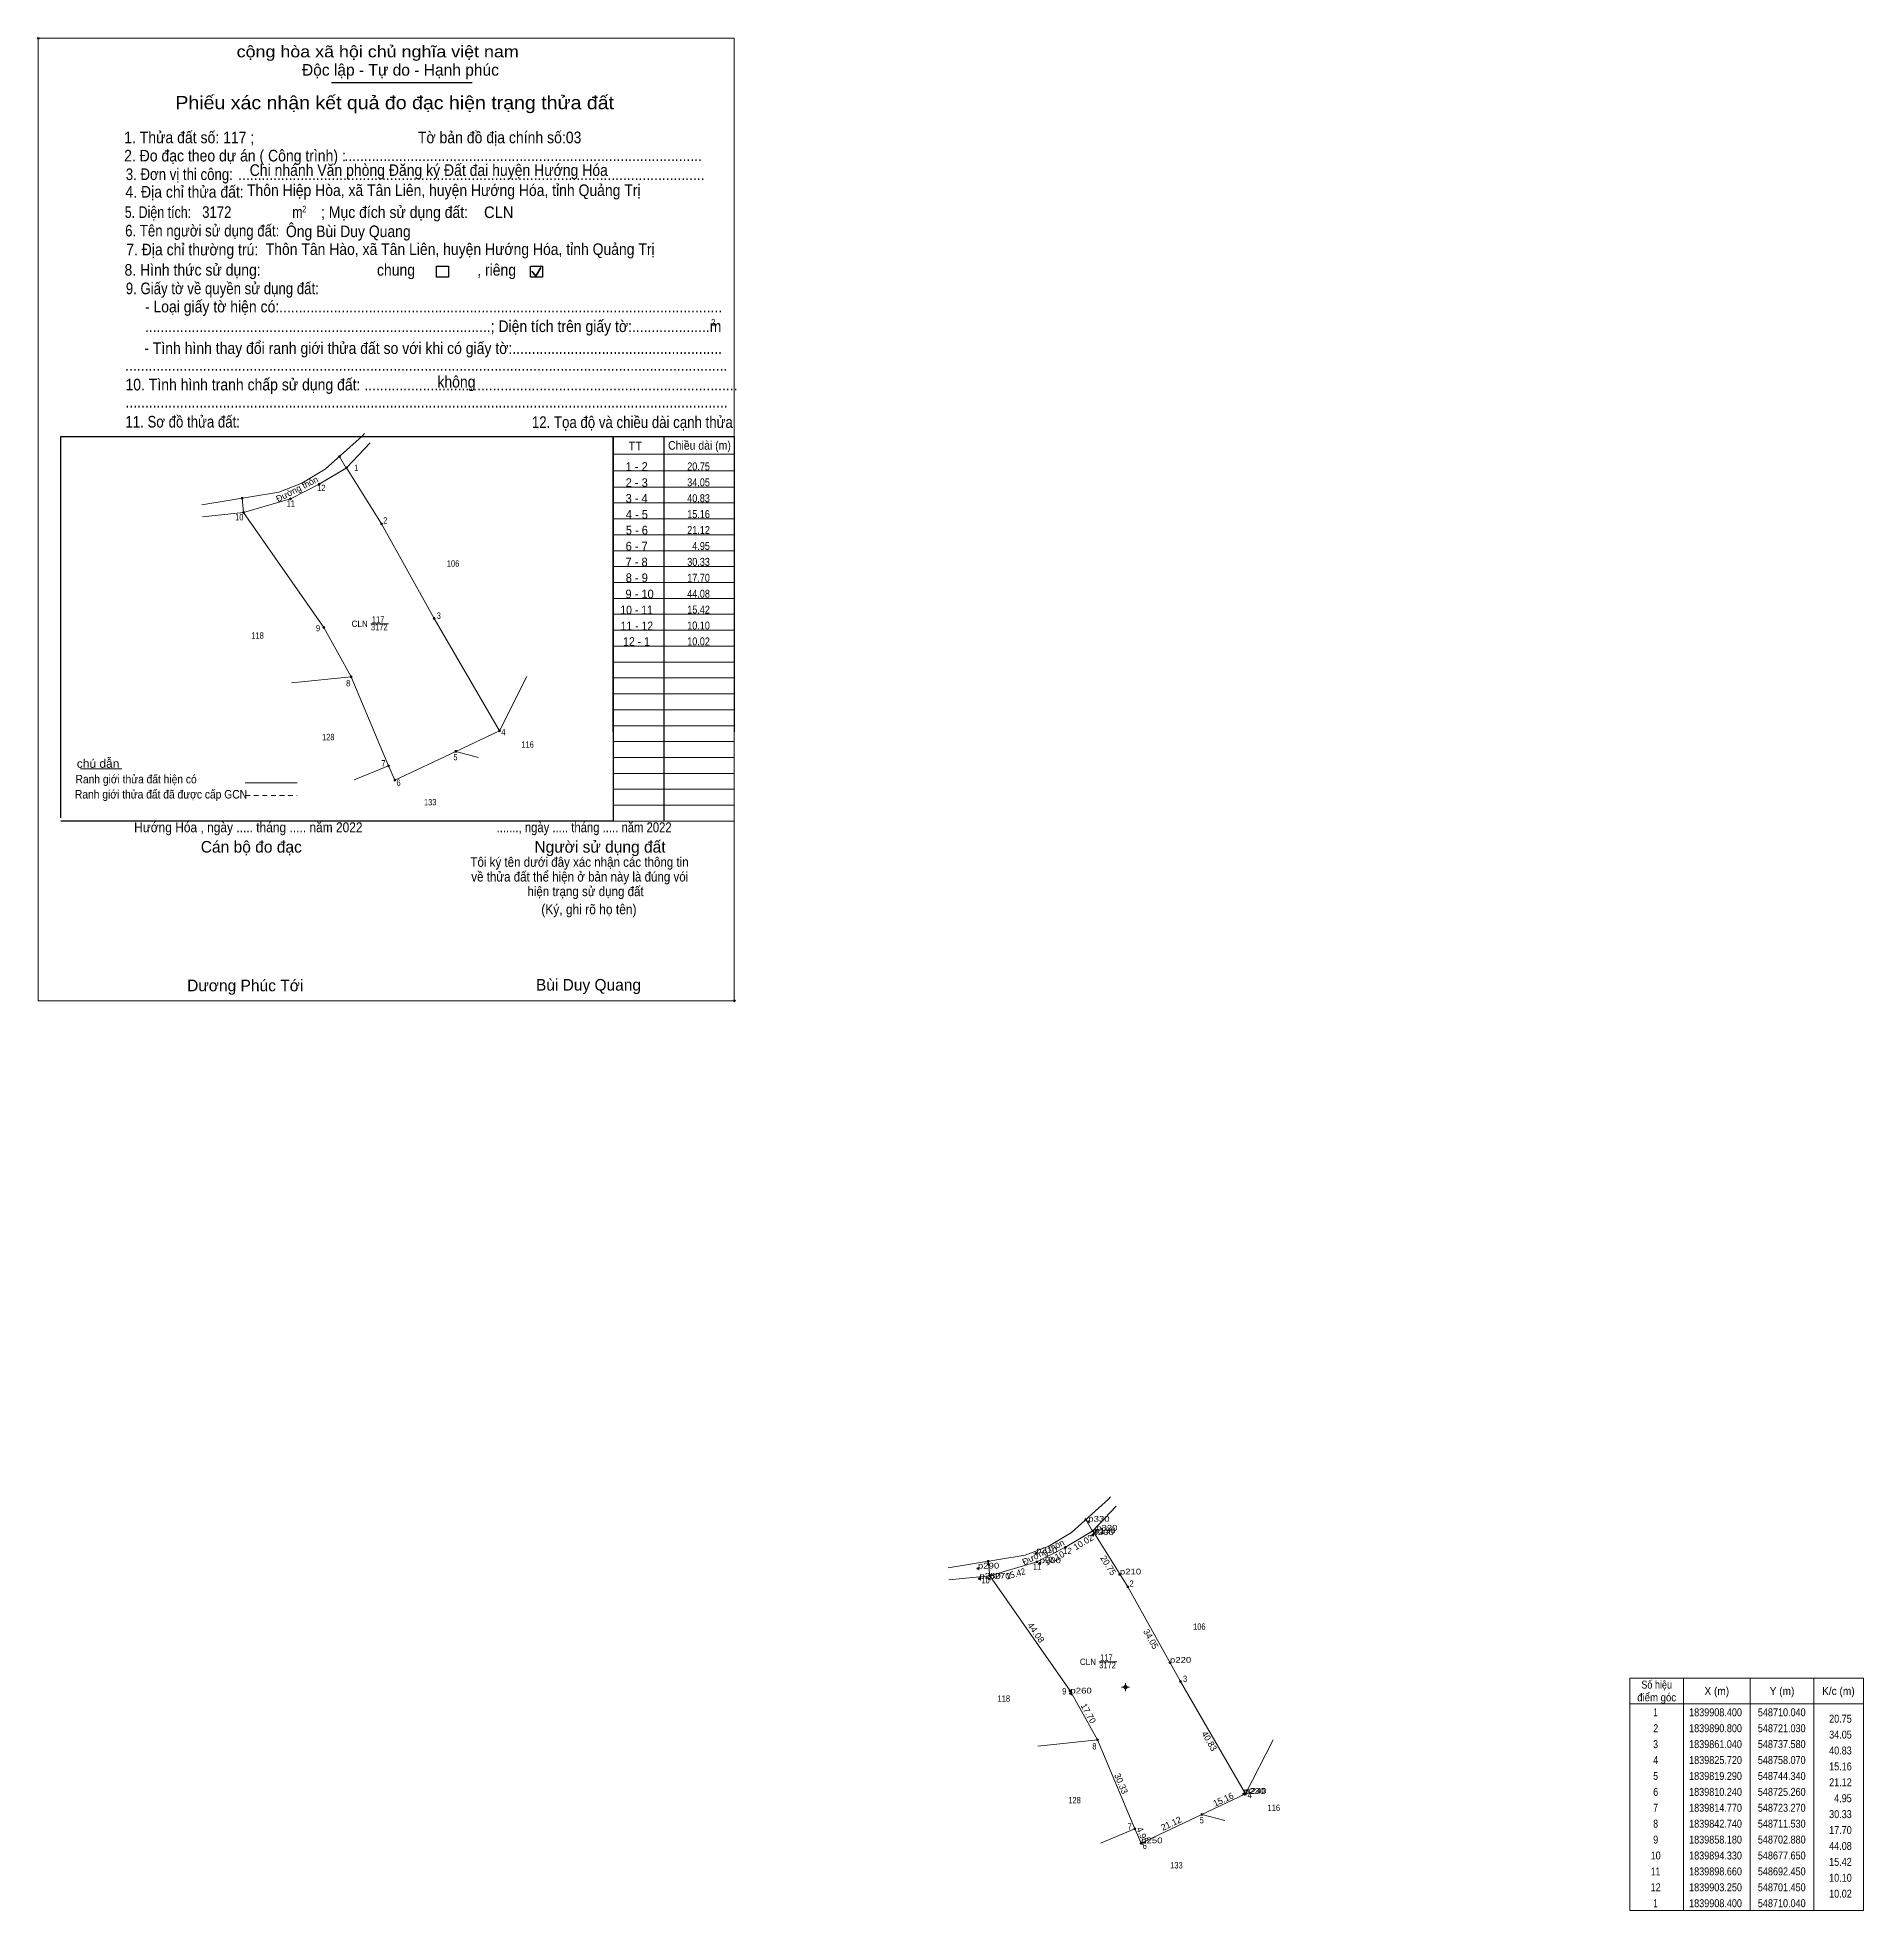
# Model space of a CAD drawing. Header units: metres. Extents: x 548378 to 548952, y 1839789 to 1840378.
import ezdxf
from ezdxf.enums import TextEntityAlignment as Align

# ---------------------------------------------------------------- set-up
doc = ezdxf.new("R2010")
doc.units = ezdxf.units.M
doc.header["$PDMODE"] = 32
doc.header["$PDSIZE"] = 0.5
doc.linetypes.add('SHORT_DASHED', pattern=[2.7, 1.5, -1.2])
for name, color, linetype, lineweight in [('1', 7, 'Continuous', 13), ('10', 7, 'Continuous', 13), ('17', 7, 'Continuous', 13), ('2', 7, 'Continuous', 25), ('23', 7, 'Continuous', 13), ('30', 7, 'Continuous', 13), ('36', 7, 'Continuous', 13), ('53', 7, 'Continuous', 13), ('6', 7, 'Continuous', 13), ('63', 7, 'Continuous', 13)]:
    doc.layers.add(name, color=color, linetype=linetype, lineweight=lineweight)
doc.layers.add('12', color=7, linetype='Continuous')
doc.layers.add('7', color=7, linetype='Continuous')

msp = doc.modelspace()

# ---------------------------------------------------------------- hatches: boundary and pattern name
at = {"layer": '53'}
msp.add_hatch(color=256, dxfattribs=at).paths.add_polyline_path([(548720.48, 1839859.32, 1), (548720.18, 1839859.32, 1)])
at = {"layer": '63'}
for points in [[(548473.62, 1840246.07, 1), (548473.02, 1840246.07, 1)], [(548467.26, 1840237.37, 1), (548466.66, 1840237.37, 1)], [(548475.85, 1840242.52, 1), (548475.25, 1840242.52, 1)], [(548443.01, 1840232.96, 1), (548442.41, 1840232.96, 1)], [(548458.26, 1840232.78, 1), (548457.66, 1840232.78, 1)], [(548443.46, 1840228.45, 1), (548442.86, 1840228.45, 1)], [(548486.84, 1840224.92, 1), (548486.24, 1840224.92, 1)], [(548468.69, 1840192.3, 1), (548468.09, 1840192.3, 1)], [(548503.39, 1840195.16, 1), (548502.79, 1840195.16, 1)], [(548477.34, 1840176.86, 1), (548476.74, 1840176.86, 1)], [(548523.88, 1840159.84, 1), (548523.28, 1840159.84, 1)], [(548489.08, 1840148.89, 1), (548488.48, 1840148.89, 1)], [(548510.15, 1840153.41, 1), (548509.55, 1840153.41, 1)], [(548491.07, 1840144.36, 1), (548490.47, 1840144.36, 1)], [(548708.11, 1839911.95, 1), (548707.51, 1839911.95, 1)], [(548710.34, 1839908.4, 1), (548709.74, 1839908.4, 1)], [(548701.75, 1839903.25, 1), (548701.15, 1839903.25, 1)], [(548677.5, 1839898.84, 1), (548676.9, 1839898.84, 1)], [(548692.75, 1839898.66, 1), (548692.15, 1839898.66, 1)], [(548677.95, 1839894.33, 1), (548677.35, 1839894.33, 1)], [(548721.33, 1839890.8, 1), (548720.73, 1839890.8, 1)], [(548737.88, 1839861.04, 1), (548737.28, 1839861.04, 1)], [(548703.18, 1839858.18, 1), (548702.58, 1839858.18, 1)], [(548711.83, 1839842.74, 1), (548711.23, 1839842.74, 1)], [(548758.37, 1839825.72, 1), (548757.77, 1839825.72, 1)], [(548744.64, 1839819.29, 1), (548744.04, 1839819.29, 1)], [(548723.57, 1839814.77, 1), (548722.97, 1839814.77, 1)], [(548725.56, 1839810.24, 1), (548724.96, 1839810.24, 1)]]:
    msp.add_hatch(color=256, dxfattribs=at).paths.add_polyline_path(points)

# ---------------------------------------------------------------- linework, layer by layer
at = {"layer": '1'}
msp.add_lwpolyline([(548475.55, 1840242.52), (548486.54, 1840224.92), (548503.09, 1840195.16), (548523.58, 1840159.84), (548509.85, 1840153.41), (548490.77, 1840144.36), (548488.78, 1840148.89), (548477.04, 1840176.86), (548468.39, 1840192.3), (548443.16, 1840228.45), (548457.96, 1840232.78), (548466.96, 1840237.37)], close=True, dxfattribs=at)
at = {"layer": '10'}
for points in [[(548475.55, 1840242.52), (548486.54, 1840224.92), (548503.09, 1840195.16), (548523.58, 1840159.84), (548532.22, 1840176.89)], [(548758.07, 1839825.72), (548744.34, 1839819.29), (548725.26, 1839810.24), (548723.27, 1839814.77), (548711.53, 1839842.74), (548702.88, 1839858.18), (548677.65, 1839894.33), (548692.45, 1839898.66), (548701.45, 1839903.25), (548710.04, 1839908.4), (548721.03, 1839890.8)], [(548721.03, 1839890.8), (548737.58, 1839861.04), (548758.07, 1839825.72), (548766.71, 1839842.77)]]:
    msp.add_lwpolyline(points, dxfattribs=at)
at = {"layer": '17'}
msp.add_line((548392.01, 1840147.88), (548404.91, 1840147.88), dxfattribs=at)
at = {"layer": '2'}
for p, q in [((548470.81, 1840363.65), (548515.04, 1840363.65)), ((548385.81, 1840252.31), (548559.31, 1840252.31)), ((548385.81, 1840132.46), (548385.81, 1840252.31)), ((548559.31, 1840252.31), (548559.31, 1840131.47)), ((548559.31, 1840131.47), (548385.81, 1840131.47))]:
    msp.add_line(p, q, dxfattribs=at)
at = {"layer": '2', "lineweight": 35}
for p, q in [((548533.81, 1840304.36), (548535.06, 1840302.74)), ((548535.06, 1840302.74), (548536.57, 1840305.46))]:
    msp.add_line(p, q, dxfattribs=at)
at = {"layer": '2', "lineweight": 13}
msp.add_lwpolyline([(548378.69, 1840377.52), (548597.4, 1840377.52), (548597.4, 1840075.01), (548378.69, 1840075.01)], close=True, dxfattribs=at)
at = {"layer": '2'}
for points in [[(548503.83, 1840305.92), (548507.59, 1840305.92), (548507.59, 1840302.42), (548503.83, 1840302.42)], [(548533.38, 1840305.92), (548537.14, 1840305.92), (548537.14, 1840302.42), (548533.38, 1840302.42)]]:
    msp.add_lwpolyline(points, close=True, dxfattribs=at)
for p in [(548378.69, 1840377.52), (548597.4, 1840075.01)]:
    msp.add_point(p, dxfattribs=at)
at = {"layer": '23'}
for points in [[(548430.09, 1840230.9), (548454.33, 1840234.86), (548461.52, 1840237.67), (548468.86, 1840242.05), (548480.46, 1840252.5), (548481.15, 1840253.28)], [(548430.29, 1840227.15), (548443.16, 1840228.45), (548457.96, 1840232.78), (548466.96, 1840237.37), (548475.47, 1840242.43), (548475.55, 1840242.52), (548482.93, 1840250.33)], [(548664.58, 1839896.78), (548688.82, 1839900.74), (548696.01, 1839903.55), (548703.35, 1839907.93), (548714.95, 1839918.38), (548715.64, 1839919.16)], [(548664.78, 1839893.03), (548677.65, 1839894.33), (548692.45, 1839898.66), (548701.45, 1839903.25), (548709.96, 1839908.31), (548710.04, 1839908.4), (548717.42, 1839916.21)]]:
    msp.add_lwpolyline(points, dxfattribs=at)
at = {"layer": '30', "lineweight": 25}
for p, q in [((548559.31, 1840159.56), (548559.31, 1840252.31)), ((548575.22, 1840252.31), (548575.22, 1840131.47))]:
    msp.add_line(p, q, dxfattribs=at)
at = {"layer": '30'}
for p, q in [((548559.31, 1840246.85), (548597.4, 1840246.85)), ((548559.31, 1840241.55), (548597.4, 1840241.55)), ((548559.21, 1840236.45), (548597.3, 1840236.45)), ((548559.31, 1840231.49), (548597.4, 1840231.49)), ((548559.31, 1840226.47), (548597.4, 1840226.47)), ((548559.31, 1840221.47), (548597.4, 1840221.47)), ((548559.31, 1840216.47), (548597.4, 1840216.47)), ((548559.31, 1840211.47), (548597.4, 1840211.47)), ((548559.31, 1840206.47), (548597.4, 1840206.47)), ((548559.31, 1840201.47), (548597.4, 1840201.47)), ((548559.31, 1840196.47), (548597.4, 1840196.47)), ((548559.31, 1840191.47), (548597.4, 1840191.47)), ((548559.31, 1840186.47), (548597.4, 1840186.47)), ((548559.31, 1840181.47), (548597.4, 1840181.47)), ((548559.31, 1840176.47), (548597.4, 1840176.47)), ((548559.31, 1840171.47), (548597.4, 1840171.47)), ((548559.31, 1840166.47), (548597.4, 1840166.47)), ((548559.31, 1840161.47), (548597.4, 1840161.47)), ((548559.31, 1840156.47), (548597.4, 1840156.47)), ((548559.31, 1840151.47), (548597.4, 1840151.47)), ((548559.31, 1840151.45), (548597.4, 1840151.45)), ((548559.31, 1840146.47), (548597.4, 1840146.47)), ((548559.31, 1840141.47), (548597.4, 1840141.47)), ((548559.31, 1840136.47), (548597.4, 1840136.47)), ((548559.31, 1840131.47), (548597.4, 1840131.47))]:
    msp.add_line(p, q, dxfattribs=at)
at = {"layer": '30', "lineweight": 25}
msp.add_lwpolyline([(548559.31, 1840252.31), (548597.4, 1840252.31), (548597.4, 1840159.56)], dxfattribs=at)
at = {"layer": '36'}
for points in [[(548523.58, 1840159.84), (548509.85, 1840153.41), (548490.77, 1840144.36)], [(548758.07, 1839825.72), (548744.34, 1839819.29), (548725.26, 1839810.24)]]:
    msp.add_lwpolyline(points, dxfattribs=at)
at = {"layer": '53'}
for p, q in [((548720.33, 1839860.57), (548720.33, 1839859.94)), ((548719.7, 1839859.32), (548719.08, 1839859.32)), ((548720.33, 1839858.7), (548720.33, 1839858.07)), ((548721.58, 1839859.32), (548720.95, 1839859.32))]:
    msp.add_line(p, q, dxfattribs=at)
msp.add_lwpolyline([(548720.33, 1839859.94), (548719.7, 1839859.32), (548720.33, 1839858.7), (548720.95, 1839859.32)], close=True, dxfattribs=at)
msp.add_circle((548720.33, 1839859.32), 0.15, dxfattribs=at)
at = {"layer": '6'}
msp.add_line((548443.73, 1840143.52), (548460.01, 1840143.52), dxfattribs=at)
at = {"layer": '6', "linetype": 'SHORT_DASHED'}
msp.add_line((548443.73, 1840139.54), (548460.01, 1840139.54), dxfattribs=at)
at = {"layer": '63'}
for p, q in [((548473.32, 1840246.07), (548475.47, 1840242.43)), ((548442.71, 1840232.96), (548443.16, 1840228.45)), ((548483.19, 1840193.5), (548488.76, 1840193.5)), ((548477.04, 1840176.86), (548458.26, 1840174.89)), ((548509.85, 1840153.41), (548516.99, 1840151.49)), ((548488.78, 1840148.89), (548478, 1840144.41)), ((548488.78, 1840148.89), (548490.77, 1840144.36)), ((548707.81, 1839911.95), (548709.96, 1839908.31)), ((548677.2, 1839898.84), (548677.65, 1839894.33)), ((548712.02, 1839867.25), (548717.59, 1839867.25)), ((548895.62, 1839862.09), (548895.62, 1839789.09)), ((548916.62, 1839862.09), (548916.62, 1839789.09)), ((548936.62, 1839862.09), (548936.62, 1839789.09)), ((548878.82, 1839854.09), (548952.22, 1839854.09)), ((548711.53, 1839842.74), (548692.75, 1839840.77)), ((548744.34, 1839819.29), (548751.48, 1839817.37)), ((548723.27, 1839814.77), (548712.49, 1839810.29)), ((548723.27, 1839814.77), (548725.26, 1839810.24))]:
    msp.add_line(p, q, dxfattribs=at)
for points in [[(548488.78, 1840148.89), (548477.04, 1840176.86), (548468.39, 1840192.3), (548443.16, 1840228.45)], [(548723.27, 1839814.77), (548711.53, 1839842.74), (548702.88, 1839858.18), (548677.65, 1839894.33)]]:
    msp.add_lwpolyline(points, dxfattribs=at)
msp.add_lwpolyline([(548878.82, 1839862.09), (548952.22, 1839862.09), (548952.22, 1839789.09), (548878.82, 1839789.09)], close=True, dxfattribs=at)
for centre in [(548473.32, 1840246.07), (548466.96, 1840237.37), (548475.55, 1840242.52), (548442.71, 1840232.96), (548457.96, 1840232.78), (548443.16, 1840228.45), (548486.54, 1840224.92), (548468.39, 1840192.3), (548503.09, 1840195.16), (548477.04, 1840176.86), (548523.58, 1840159.84), (548488.78, 1840148.89), (548509.85, 1840153.41), (548490.77, 1840144.36), (548707.81, 1839911.95), (548710.04, 1839908.4), (548701.45, 1839903.25), (548677.2, 1839898.84), (548692.45, 1839898.66), (548677.65, 1839894.33), (548721.03, 1839890.8), (548737.58, 1839861.04), (548702.88, 1839858.18), (548711.53, 1839842.74), (548758.07, 1839825.72), (548744.34, 1839819.29), (548723.27, 1839814.77), (548725.26, 1839810.24)]:
    msp.add_circle(centre, 0.3, dxfattribs=at)
at = {"layer": '7'}
for p in [(548708.62, 1839911.28), (548710.52, 1839907.65), (548711.11, 1839908.49), (548692.27, 1839901.43), (548709.98, 1839907.11), (548673.95, 1839896.58), (548693.35, 1839898.27), (548674.41, 1839893.39), (548677.49, 1839893.36), (548718.55, 1839894.72), (548734.28, 1839866.96), (548703.02, 1839857.31), (548757.49, 1839825.75), (548757.94, 1839825.8), (548725.26, 1839810.24)]:
    msp.add_point(p, dxfattribs=at)

# ---------------------------------------------------------------- texts
at = {"layer": '1'}
for s, width, p in [('106', 0.85, (548509.02, 1840211.44)), ('118', 0.85, (548447.6, 1840188.82)), ('CLN', 0.95, (548479.685, 1840192.51)), ('3172', 0.85, (548485.835, 1840191.44)), ('117', 0.85, (548485.48, 1840193.88)), ('128', 0.85, (548469.82, 1840156.91)), ('116', 0.85, (548532.44, 1840154.53)), ('133', 0.85, (548501.84, 1840136.43)), ('106', 0.85, (548743.51, 1839877.32)), ('CLN', 0.95, (548708.525, 1839866.26)), ('3172', 0.85, (548714.67, 1839865.19)), ('117', 0.85, (548714.315, 1839867.63)), ('118', 0.85, (548682.09, 1839854.7)), ('128', 0.85, (548704.31, 1839822.79)), ('116', 0.85, (548766.93, 1839820.41)), ('133', 0.85, (548736.33, 1839802.31))]:
    msp.add_text(s, height=2, dxfattribs=dict(at, width=width)).set_placement(p, align=Align.CENTER)
at = {"layer": '10'}
for s, height, width, p in [('1 - 2', 2.728, 0.95, (548566.73, 1840241.56)), ('2 - 3', 2.728, 0.95, (548566.75, 1840236.5)), ('3 - 4', 2.728, 0.95, (548566.71, 1840231.56)), ('4 - 5', 2.728, 0.95, (548566.78, 1840226.52)), ('5 - 6', 2.728, 0.95, (548566.78, 1840221.56)), ('7 - 8', 2.728, 0.95, (548566.7, 1840211.56)), ('6 - 7', 2.728, 0.95, (548566.72, 1840216.54)), ('8 - 9', 2.728, 0.95, (548566.76, 1840206.6)), ('9 - 10', 2.728, 0.95, (548567.64, 1840201.5)), ('10 - 11', 2.728, 0.9, (548566.69, 1840196.48)), ('11 - 12', 2.728, 0.9, (548566.78, 1840191.46)), ('12 - 1', 2.73, 0.9, (548566.675, 1840186.54))]:
    msp.add_text(s, height=height, dxfattribs=dict(at, width=width)).set_placement(p, align=Align.CENTER)
at = {"layer": '12', "width": 1.25}
for s, p in [('p330', (548708.62, 1839911.28)), ('p330', (548708.62, 1839911.28)), ('p200', (548709.98, 1839907.12)), ('p200', (548709.98, 1839907.12)), ('p190', (548710.52, 1839907.66)), ('p190', (548710.52, 1839907.66)), ('p320', (548711.11, 1839908.49)), ('p320', (548711.11, 1839908.49)), ('p310', (548692.27, 1839901.44)), ('p310', (548692.27, 1839901.44)), ('p290', (548673.95, 1839896.58)), ('p290', (548673.95, 1839896.58)), ('p300', (548693.34, 1839898.27)), ('p300', (548693.34, 1839898.27)), ('p210', (548718.55, 1839894.72)), ('p210', (548718.55, 1839894.72)), ('p280', (548674.41, 1839893.39)), ('p280', (548674.41, 1839893.39)), ('p270', (548677.49, 1839893.36)), ('p270', (548677.49, 1839893.36)), ('p220', (548734.28, 1839866.96)), ('p220', (548734.28, 1839866.96)), ('p260', (548703.02, 1839857.31)), ('p260', (548703.02, 1839857.31)), ('p230', (548757.49, 1839825.75)), ('p230', (548757.49, 1839825.75)), ('p240', (548757.94, 1839825.8)), ('p240', (548757.94, 1839825.8)), ('p250', (548725.26, 1839810.24)), ('p250', (548725.26, 1839810.24))]:
    msp.add_text(s, height=1.8, dxfattribs=at).set_placement(p)
at = {"layer": '2'}
for s, height, width, p in [('cộng hòa xã hội chủ nghĩa việt nam', 3.651, 1.15, (548441.03, 1840371.52)), ('1. Thửa đất số: 117 ;                                          Tờ bản đồ địa chính số:03', 3.66, 0.9, (548405.67, 1840344.52)), ('2. Đo đạc theo dự án ( Công trình) : ', 3.653, 0.9, (548405.67, 1840338.8)), ('Chi nhánh Văn phòng Đăng ký Đất đai huyện Hướng Hóa', 3.65, 0.9, (548445.13, 1840334.26)), ('............................................................................................', 3.653, 0.9, (548474.87, 1840338.92)), ('4. Địa chỉ thửa đất:', 3.653, 0.9, (548406.09, 1840327.42)), ('3. Đơn vị thi công:', 3.653, 0.85, (548406.19, 1840332.96)), ('........................................................................................................................', 3.653, 0.9, (548441.49, 1840332.96)), ('Thôn Hiệp Hòa, xã Tân Liên, huyện Hướng Hóa, tỉnh Quảng Trị', 3.64, 0.9, (548444.27, 1840327.94)), ('5. Diện tích:', 3.653, 0.8, (548405.87, 1840321.04)), ('3172', 3.64, 0.85, (548430.19, 1840321.08)), ('Ông Bùi Duy Quang', 3.64, 0.9, (548456.51, 1840315.02)), ('m', 3.651, 0.8, (548458.51, 1840321.04)), ('2', 2.086, 0.8, (548461.63, 1840322.78)), ('; Mục đích sử dụng đất:', 3.651, 0.9, (548467.55, 1840321.04)), ('CLN', 3.64, 0.95, (548518.75, 1840321.02)), ('6. Tên người sử dụng đất:', 3.653, 0.85, (548405.99, 1840315.22)), ('7. Địa chỉ thường trú:', 3.653, 0.9, (548406.31, 1840309.28)), ('Thôn Tân Hào, xã Tân Liên, huyện Hướng Hóa, tỉnh Quảng Trị', 3.64, 0.9, (548450.15, 1840309.42)), ('8. Hình thức sử dụng:', 3.653, 0.9, (548405.79, 1840302.9)), ('chung                , riêng', 3.651, 0.9, (548485.11, 1840302.9)), ('9. Giấy tờ về quyền sử dụng đất:', 3.653, 0.85, (548406.19, 1840297.08)), ('     - Loại giấy tờ hiện có:..................................................................................................................', 3.651, 0.9, (548406.09, 1840291.36)), ('     .........................................................................................; Diện tích trên giấy tờ:....................m', 3.651, 0.9, (548406.09, 1840285.18)), ('2', 2.086, 0.8, (548590.15, 1840287.24)), ('     - Tình hình thay đổi ranh giới thửa đất so với khi có giấy tờ:......................................................', 3.651, 0.9, (548405.89, 1840278.3)), ('...........................................................................................................................................................', 3.651, 0.9, (548405.99, 1840273)), ('10. Tình hình tranh chấp sử dụng đất: ................................................................................................', 3.653, 0.9, (548406.09, 1840266.84)), ('không', 3.651, 0.9, (548504.09, 1840267.72)), ('...........................................................................................................................................................', 3.651, 0.9, (548406.09, 1840261.44)), ('11. Sơ đồ thửa đất:', 3.653, 0.85, (548406.09, 1840255.18)), ('12. Tọa độ và chiều dài cạnh thửa', 3.66, 0.85, (548533.79, 1840255.04)), ('Hướng Hóa , ngày ..... tháng ..... năm 2022', 3.12, 0.9, (548408.81, 1840127.98)), ('......., ngày ..... tháng ..... năm 2022', 3.12, 0.85, (548522.71, 1840127.98)), ('(Ký, ghi rõ họ tên)', 3.129, 0.9, (548536.75, 1840102.2))]:
    msp.add_text(s, height=height, dxfattribs=dict(at, width=width)).set_placement(p)
for s, height, p in [('Độc lập - Tự do - Hạnh phúc', 3.651, (548461.55, 1840365.76)), ('Cán bộ đo đạc', 3.651, (548429.75, 1840121.58)), ('Người sử dụng đất', 3.651, (548534.59, 1840121.58)), ('Dương Phúc Tới', 3.65, (548425.47, 1840078)), ('Bùi Duy Quang', 3.64, (548535.07, 1840078.22))]:
    msp.add_text(s, height=height, dxfattribs=at).set_placement(p)
for s, height, width, p in [('Phiếu xác nhận kết quả đo đạc hiện trạng thửa đất', 4.171, 1.1, (548490.69, 1840355.22)), ('Tôi ký tên dưới đây xác nhận các thông tin', 3.016, 0.9, (548548.77, 1840117.12)), ('về thửa đất thể hiện ở bản này là đúng vói', 3.016, 0.9, (548548.84, 1840112.5)), ('hiện trạng sử dụng đất', 3.016, 0.9, (548550.65, 1840107.9))]:
    msp.add_text(s, height=height, dxfattribs=dict(at, width=width)).set_placement(p, align=Align.CENTER)
msp.add_text('.', height=1.043, dxfattribs=at).set_placement((548597.362, 1840074.44), align=Align.CENTER)
at = {"layer": '30'}
for s, height, width, p in [('TT', 2.72, 0.95, (548564.19, 1840248.04)), ('Chiều dài (m)', 2.728, 0.9, (548576.61, 1840248.2))]:
    msp.add_text(s, height=height, dxfattribs=dict(at, width=width)).set_placement(p)
at = {"layer": '6'}
for s, height, width, p in [('chú dẫn', 2.673, 1.05, (548390.81, 1840148.24)), ('Ranh giới thửa đất hiện có ', 2.673, 0.9, (548390.41, 1840143.34)), ('Ranh giới thửa đất đã được cấp GCN', 2.68, 0.9, (548390.21, 1840138.58))]:
    msp.add_text(s, height=height, dxfattribs=dict(at, width=width)).set_placement(p)
at = {"layer": '63'}
for s, height, width, p in [(' 1', 2, 0.75, (548479.25, 1840241.51)), ('20.75', 2.5, 0.85, (548589.72, 1840241.71)), (' 12', 2, 0.85, (548468.93, 1840235.23)), ('34.05', 2.5, 0.85, (548589.72, 1840236.71)), (' 11', 2, 0.8, (548459.33, 1840230.29)), ('40.83', 2.5, 0.85, (548589.72, 1840231.71)), (' 10', 2, 0.85, (548443.16, 1840226.01)), (' 2', 2, 0.85, (548488.39, 1840224.97)), ('15.16', 2.5, 0.85, (548589.72, 1840226.71)), ('21.12', 2.5, 0.85, (548589.72, 1840221.71)), ('30.33', 2.5, 0.85, (548589.72, 1840211.71)), ('4.95', 2.5, 0.85, (548589.72, 1840216.71)), ('17.70', 2.5, 0.85, (548589.72, 1840206.71)), ('44.08', 2.5, 0.85, (548589.72, 1840201.71)), (' 3', 2, 0.8, (548505.19, 1840195.04)), ('15.42', 2.5, 0.85, (548589.72, 1840196.71)), (' 9', 2, 0.85, (548467.25, 1840191.11)), ('10.10', 2.5, 0.85, (548589.72, 1840191.71)), ('10.02', 2.5, 0.85, (548589.72, 1840186.71)), (' 8', 2, 0.8, (548476.71, 1840173.83)), (' 4', 2, 0.85, (548525.49, 1840158.44)), (' 7', 2, 0.8, (548487.8, 1840148.64)), (' 5', 2, 0.8, (548510.42, 1840150.61)), (' 6', 2, 0.85, (548492.54, 1840142.57)), (' 1', 2, 0.75, (548713.74, 1839907.39)), (' 12', 2, 0.85, (548703.42, 1839901.11)), (' 11', 2, 0.8, (548693.82, 1839896.17)), (' 10', 2, 0.85, (548677.65, 1839891.89)), (' 2', 2, 0.85, (548722.88, 1839890.85)), (' 3', 2, 0.8, (548739.68, 1839860.92)), (' 9', 2, 0.85, (548701.74, 1839856.99)), ('20.75', 2.5, 0.85, (548948.52, 1839848.14)), ('34.05', 2.5, 0.85, (548948.52, 1839843.14)), (' 8', 2, 0.8, (548711.2, 1839839.71)), ('40.83', 2.5, 0.85, (548948.52, 1839838.14)), ('15.16', 2.5, 0.85, (548948.52, 1839833.14)), (' 4', 2, 0.85, (548759.98, 1839824.32)), ('21.12', 2.5, 0.85, (548948.52, 1839828.14)), ('4.95', 2.5, 0.85, (548948.52, 1839823.14)), ('30.33', 2.5, 0.85, (548948.52, 1839818.14)), (' 7', 2, 0.8, (548722.29, 1839814.52)), (' 5', 2, 0.8, (548744.91, 1839816.49)), ('17.70', 2.5, 0.85, (548948.52, 1839813.14)), (' 6', 2, 0.85, (548727.03, 1839808.45)), ('44.08', 2.5, 0.85, (548948.52, 1839808.14)), ('15.42', 2.5, 0.85, (548948.52, 1839803.14)), ('10.10', 2.5, 0.85, (548948.52, 1839798.14)), ('10.02', 2.5, 0.85, (548948.52, 1839793.14))]:
    msp.add_text(s, height=height, dxfattribs=dict(at, width=width)).set_placement(p, align=Align.RIGHT)
for s, rotation, p in [('Đường thôn', 27.022, (548460.456, 1840234.953)), ('Đường thôn', 27.022, (548694.946, 1839900.833)), ('10.10', 27.022, (548698.426, 1839898.933)), ('10.02', 30.944, (548707.581, 1839903.979)), ('20.75', 301.982, (548714.065, 1839897.055)), ('34.05', 299.079, (548727.422, 1839873.941)), ('17.70', 299.259, (548707.793, 1839850.559)), ('40.83', 300.119, (548745.782, 1839841.862)), ('30.33', 292.77, (548718.027, 1839828.602)), ('15.16', 25.095, (548751.481, 1839823.099)), ('4.95', 293.716, (548724.744, 1839812.417)), ('21.12', 25.376, (548735.106, 1839815.555))]:
    msp.add_text(s, height=2, rotation=rotation, dxfattribs=at).set_placement(p, align=Align.CENTER)
for s, rotation, width, p in [('15.42', 16.308, 0.95, (548686.054, 1839893.956)), ('44.08', 304.912, 1.05, (548691.38, 1839875.877))]:
    msp.add_text(s, height=2, rotation=rotation, dxfattribs=dict(at, width=width)).set_placement(p, align=Align.CENTER)
for s, width, p in [('Số hiệu', 0.85, (548887.22, 1839858.84)), ('điểm góc', 0.9, (548887.22, 1839854.84)), ('X (m)', 0.95, (548906.12, 1839856.84)), ('Y (m)', 0.95, (548926.615, 1839856.84)), ('K/c (m)', 0.95, (548944.32, 1839856.84)), (' 1', 0.75, (548886.515, 1839850.14)), ('1839908.400', 0.85, (548905.72, 1839850.14)), ('548710.040', 0.85, (548926.525, 1839850.14)), (' 2', 0.85, (548886.52, 1839845.14)), ('1839890.800', 0.85, (548905.72, 1839845.14)), ('548721.030', 0.85, (548926.525, 1839845.14)), (' 4', 0.85, (548886.515, 1839835.14)), (' 3', 0.8, (548886.52, 1839840.14)), ('1839861.040', 0.85, (548905.72, 1839840.14)), ('1839825.720', 0.85, (548905.72, 1839835.14)), ('548737.580', 0.85, (548926.525, 1839840.14)), ('548758.070', 0.85, (548926.525, 1839835.14)), (' 5', 0.8, (548886.52, 1839830.14)), ('1839819.290', 0.85, (548905.72, 1839830.14)), ('548744.340', 0.85, (548926.525, 1839830.14)), (' 6', 0.85, (548886.52, 1839825.14)), ('1839810.240', 0.85, (548905.72, 1839825.14)), ('548725.260', 0.85, (548926.525, 1839825.14)), (' 7', 0.8, (548886.52, 1839820.14)), ('1839814.770', 0.85, (548905.72, 1839820.14)), ('548723.270', 0.85, (548926.525, 1839820.14)), (' 8', 0.8, (548886.52, 1839815.14)), ('1839842.740', 0.85, (548905.72, 1839815.14)), ('548711.530', 0.85, (548926.525, 1839815.14)), (' 10', 0.85, (548886.515, 1839805.14)), (' 9', 0.85, (548886.515, 1839810.14)), ('1839858.180', 0.85, (548905.72, 1839810.14)), ('1839894.330', 0.85, (548905.72, 1839805.14)), ('548702.880', 0.85, (548926.525, 1839810.14)), ('548677.650', 0.85, (548926.525, 1839805.14)), (' 11', 0.8, (548886.515, 1839800.14)), ('1839898.660', 0.85, (548905.72, 1839800.14)), ('548692.450', 0.85, (548926.525, 1839800.14)), (' 12', 0.85, (548886.52, 1839795.14)), ('1839903.250', 0.85, (548905.72, 1839795.14)), ('548701.450', 0.85, (548926.525, 1839795.14)), (' 1', 0.75, (548886.515, 1839790.14)), ('1839908.400', 0.85, (548905.72, 1839790.14)), ('548710.040', 0.85, (548926.525, 1839790.14))]:
    msp.add_text(s, height=2.5, dxfattribs=dict(at, width=width)).set_placement(p, align=Align.CENTER)

doc.saveas('drawing.dxf')
